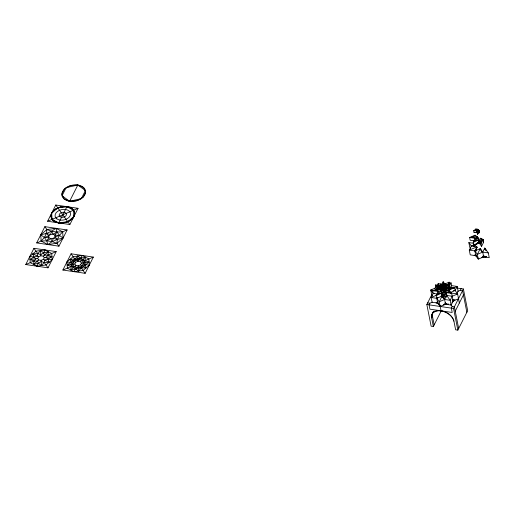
<?xml version="1.0" encoding="UTF-8"?>
<svg xmlns="http://www.w3.org/2000/svg" width="515" height="515" viewBox="0 0 515 515"><rect width="100%" height="100%" fill="white"/><g stroke="black" fill="none" stroke-linecap="round" stroke-linejoin="round"><path stroke-width="0.77" d="M444.664 286.495L443.879 286.301A0.953 0.644 -11.2 0 0 442.552 286.475L441.967 286.417L441.735 287.679L441.651 287.248A0.953 0.695 -3.4 0 1 442.456 286.437L442.971 284.37L443.969 286.733A1.757 0.38 67 0 0 443.486 286.99A1.757 1.185 -11.2 0 0 441.613 287.505M445.147 287.434L444.046 286.456L445.275 284.705L443.106 286.16A0.953 0.541 -62.1 0 1 443.879 286.301A0.953 0.644 -11.2 0 1 444.175 286.295M444.49 286.372L443.795 286.005L444.355 286.321L443.524 286.392L443.576 287.428A3.245 1.526 49.5 0 0 442.095 287.203M446.556 295.101L446.537 295.526A3.251 2.195 -11.2 0 1 446.344 295.668M483.54 241.921L483.514 242.353A3.251 2.195 -11.2 0 1 483.321 242.488M442.971 284.37L443.061 285.922L440.737 285.316L442.205 286.926A0.953 0.451 49.5 0 0 441.651 287.248L441.613 286.604L441.896 286.752A0.953 0.451 49.5 0 1 442.456 286.437L442.552 286.475A0.953 0.644 -11.2 0 0 441.651 287.248L442.469 286.179L441.922 286.462L441.722 287.743M441.735 288.806L445.63 288.767L444.728 288.168A0.953 0.644 -11.2 0 1 444.001 288.516C443.595 287.37 444.078 289.308 442.675 288.683A0.953 0.644 -11.2 0 1 442.115 288.632L442.675 288.683A0.953 0.644 -11.2 0 0 444.001 288.516L444.941 288.4M441.168 296.061A3.251 2.195 -11.2 0 0 441.941 296.054L441.934 294.953L441.529 296.054L441.87 294.561M477.656 242.816A3.251 2.195 -11.2 0 0 478.924 242.874L478.911 241.78L478.924 242.874L477.708 242.803M457.185 288.059L463.391 288.979L467.684 310.661L457.861 330.134L455.633 329.806L453.915 321.135A11.993 7.822 26.8 0 0 441.059 310.815L439.224 301.771L442.121 296.028L442.127 294.986M480.347 243.511L479.098 242.855L473.716 245.14L473.163 242.359L478.551 240.074L480.727 238.213L483.089 239.469L483.637 242.25L481.589 246.305L479.098 242.855L479.162 241.432M455.048 299.878A5.993 4.049 -11.2 0 1 453.174 301.018L451.127 305.073L445.559 304.249L444.059 296.704L441.574 293.247L440.904 288.419C445.649 286.121 440.995 288.052 443.383 289.7L445.771 290.943L446.743 295.855L446.492 296.453M44.857 226.664L46.916 229.523C46.653 235.51 42.661 241.451 36.668 242.9L44.857 226.664L67.13 229.96L58.948 246.189L36.668 242.9M58.948 246.189L56.882 243.331C57.146 237.344 61.143 231.409 67.13 229.96M56.219 251.603L33.939 248.307L25.75 264.543L48.03 267.832L56.219 251.603L47.869 255.144L46.009 257.397L48.101 259.122L49.041 262.341L44.168 262.483L41.187 261.517L38.368 263.255L33.552 264.414L34.099 260.996L35.953 258.742L33.861 257.017L29.844 256.425L30.211 262.644L36.887 266.184L45.964 264.974L52.124 259.715L51.751 253.496L45.075 249.955L35.999 251.166L29.844 256.425M47.869 255.144L48.416 251.726L43.601 252.884L40.782 254.622L37.801 253.657L32.921 253.798L33.861 257.017L30.031 259.534L34.099 260.996L37.576 260.983L38.368 263.255L41.425 265.579L44.168 262.483L44.683 260.03L48.101 259.122L51.938 256.605L47.869 255.144L44.393 255.157L43.601 252.884L40.537 250.56L37.801 253.657L37.286 256.11L33.861 257.017M70.677 269.899L71.225 266.48L70.993 262.502L70.053 259.283L74.926 259.142L85.548 257.21L84.994 260.635L85.233 264.607L86.172 267.832L81.299 267.967L70.677 269.899L75.872 265.47L78.248 265.817L80.54 264.845L81.415 263.114L89.069 262.09L84.994 260.635L80.726 258.369L77.668 256.045L74.926 259.142L67.156 265.019L71.225 266.48L75.493 268.746L78.557 271.064L81.299 267.967L89.069 262.09M441.471 287.64L443.048 286.971L443.132 286.443L443.486 286.99A1.757 1.185 -11.2 0 1 444.149 286.816M441.709 286.887L441.651 287.248L442.469 286.179L440.904 288.419C442.681 284.962 443.563 289.816 441.085 289.346L441.999 288.58M475.796 251.436L476.909 246.865L471.334 246.041L468.85 242.591L473.575 243.286M442.54 287.769L442.057 287.505L442.54 287.769L442.147 287.827L442.565 288.007L442.43 288.696L442.507 287.351L441.883 287.64M71.07 253.792L93.344 257.088L85.155 273.317L62.882 270.027L71.07 253.792L74.926 259.142L74.411 261.594L70.993 262.502L66.976 261.91L67.343 268.128L74.018 271.675L83.095 270.459L89.249 265.199L88.883 258.981L82.207 255.44L73.13 256.657L66.976 261.91M85.155 273.317L81.299 267.967L81.808 265.515L85.233 264.607L89.249 265.199M443.524 290.621L443.312 291.529L443.357 290.196L443.312 291.529L443.75 291.393A1.757 1.185 -11.2 0 0 444.69 291.342L443.75 291.393A1.757 1.185 -11.2 0 1 443.222 291.548M444.838 291.554L443.75 291.393L441.574 293.247L438.362 293.679L437.898 289.778L440.074 287.917L441.703 288.155L440.074 287.917L439.34 286.907L440.917 286.237L440.789 284.035L442.552 286.475L443.679 286.224L443.119 285.902L443.808 286.025M441.574 291.2A1.757 1.185 -11.2 0 1 441.439 291.052L441.529 290.325M439.816 289.308L438.046 288.368L437.711 286.668L440.917 286.237L440.737 285.316C442.243 287.029 442.868 285.638 441.67 287.074C441.915 288.355 442.063 285.568 442.591 287.029L443.132 286.443L441.555 287.113L441.773 287.376L442.192 286.565L441.555 287.113L442.971 286.488M442.54 286.314L443.441 285.98L443.106 286.16A0.953 0.451 49.5 0 0 442.552 286.475L443.119 285.902L443.447 286.192M477.476 229.986L477.212 229.613L477.36 230.398L477.045 229.993L477.476 229.986L477.54 229.201L475.905 228.956L473.729 230.817L474.064 232.523L477.276 232.091L476.871 231.988L477.231 231.299M442.591 287.029L442.166 286.617L441.967 287.273L441.645 287.067M441.761 287.608A0.953 0.541 -62.1 0 1 442.205 286.926L441.58 287.216A0.953 0.695 -3.4 0 1 442.205 286.926L441.773 287.376M441.754 286.868L442.456 286.437M441.11 296.061L442.057 295.687L442.256 296.099A3.251 2.195 -11.2 0 0 442.681 296.26M479.04 242.514L478.924 242.874L478.371 240.099M453.915 321.135C452.357 315.412 446.64 311.813 441.059 310.815A11.993 7.822 26.8 0 0 431.634 317.845L431.57 315.656L433.089 312.103A11.993 7.822 26.8 0 0 432.458 316.223L431.634 317.845L433.353 326.516L431.126 326.188L426.832 304.507L431.744 294.767M431.57 315.656L433.089 312.103M442.43 288.696L442.597 288.252M443.814 288.645L443.911 287.949M443.949 289.282L443.788 286.952L446.318 286.173L446.499 287.093L445.443 287.531M478.396 230.707L479.002 230.829L478.602 230.154L478.203 230.366L478.519 229.716L473.729 230.817L477.54 229.201L476.935 230.385L477.405 234.293L479.581 232.432L479.246 230.726L478.519 229.716L477.07 232.587L479.246 230.726L477.669 231.396L476.935 230.385L475.306 230.147L475.905 228.956M484.621 249.06L484.782 248.03L482.735 252.086L483.682 256.856L489.25 257.68L488.304 252.91L484.782 248.03M443.325 288.677L443.833 291.825L443.286 292.385M47.586 221.257L55.775 205.022L78.048 208.318L69.86 224.546L47.586 221.257L78.048 208.318M30.031 259.534L37.679 258.511L38.554 256.779L40.846 255.807L43.221 256.155L44.284 257.629L51.938 256.605M36.887 266.184L38.368 263.255M43.601 252.884L45.075 249.955M58.723 222.898L66.911 206.67C71.476 206.901 76.574 211.717 73.954 216.429C69.989 225.28 47.889 226.098 51.68 213.139C55.704 206.476 65.431 204.783 71.933 208.581A11.993 8.098 -11.2 0 1 74.514 212.154L73.954 216.429L70.42 220.272A11.993 8.098 -11.2 0 1 64.839 222.635L58.723 222.898L53.702 220.993A11.993 8.098 -11.2 0 1 51.127 217.42L51.68 213.139L55.221 209.302A11.993 8.098 -11.2 0 1 60.796 206.933L66.911 206.67L73.587 210.21L74.675 213.204A11.993 8.098 -11.2 0 1 71.54 219.409L67.8 221.688L63.3 222.911A11.993 8.098 -11.2 0 1 54.77 221.656L52.047 219.358L50.959 216.371A11.993 8.098 -11.2 0 1 54.094 210.159L57.835 207.886L62.334 206.657A11.993 8.098 -11.2 0 1 70.864 207.918L73.587 210.21L73.954 216.429L67.8 221.688L58.723 222.898L52.047 219.358L51.68 213.139L57.835 207.886L66.911 206.67M69.641 201.262L77.829 185.027L83.597 187.544L85.593 192.204L83.063 197.219L76.973 200.676L69.641 201.262L63.873 198.745L61.877 194.084L64.407 189.069L70.497 185.612L77.829 185.027L85.426 190.511L81.338 198.629L69.641 201.262L62.045 195.777L66.139 187.66L77.829 185.027M37.679 258.511L38.741 259.985L41.116 260.332L43.415 259.36L44.284 257.629M67.156 265.019L74.81 263.995L75.686 262.27L77.977 261.292L80.353 261.646L81.415 263.114M74.018 271.675L75.493 268.746L78.319 267.002L81.299 267.967M74.926 259.142L77.907 260.114L80.726 258.369L82.207 255.44M434.815 288.683L435.838 286.649M439.334 288.2L432.664 290.66L433.212 293.434L431.164 297.496L432.111 302.266L437.679 303.09L438.51 303.901L437.641 301.887L437.679 303.09L440.171 306.541L445.559 304.249A5.993 4.049 -11.2 0 0 448.308 304.185M437.132 285.671L438.156 283.643L442.134 284.228M432.433 302.131L429.883 303.213L429.059 304.835L429.922 309.174L452.196 312.463L451.34 308.125L452.157 306.502L450.921 304.79M442.404 286.198L439.887 286.997L440.074 287.917L439.475 289.108L441.104 289.346L442.681 288.677L443.409 289.688L445.044 289.926L445.642 288.741L447.22 288.072L446.492 287.061L447.091 285.87L445.456 285.632L444.728 284.621L443.151 285.291L445.327 283.43L445.668 285.136L448.874 284.705L449.003 286.907L447.374 288.297M440.917 286.237L443.177 281.686L445.668 285.136L451.05 282.844L451.603 285.625L450.58 287.653M444.162 285.741L445.327 283.43L445.456 285.632L448.668 285.201L449.003 286.907L451.365 288.155L449.189 290.016L445.977 290.447A1.757 1.185 -11.2 0 1 445.713 290.801M438.413 303.831A5.993 4.049 -11.2 0 1 437.679 303.09L436.186 295.539L441.574 293.247L442.173 292.063M443.376 298.391A5.993 1.307 67 0 0 442.205 296.466L441.233 291.548C443.814 290.595 443.351 287.531 444.799 288.091M432.272 313.725L434.229 311.111M448.024 284.325L449.112 282.175L449.943 283.327M445.321 289.475L445.771 290.743L446.363 290.235L445.758 289.675L446.106 292.642L444.059 296.704L443.75 291.393A1.757 0.605 -81.6 0 1 443.698 290.724M447.953 287.351L449.003 286.907L451.05 282.844L447.85 285.58M440.171 306.541L440.743 305.401M446.408 293.956L446.66 295.423L444.612 299.479L439.224 301.771L436.739 298.32L431.164 297.496L436.707 295.14M433.353 326.516L441.291 310.777M476.536 256.431A5.993 4.049 -11.2 0 1 475.802 255.691L474.862 250.921L476.909 246.865L469.287 250.097L470.234 254.867L475.802 255.691L476.632 256.509L475.763 254.494L475.802 255.691L478.293 259.142L483.682 256.856A5.993 4.049 -11.2 0 0 486.43 256.785M459.341 303.052L457.616 293.962L452.228 296.247L450.181 300.303L451.127 305.073M450.413 292.507L455.125 290.505L457.172 286.449L451.603 285.625M457.095 293.247L458.118 291.22L457.172 286.449L453.709 287.924M457.796 291.355L460.346 290.273L461.163 288.651M478.86 258.021L478.293 259.142L477.353 254.371L474.862 250.921L469.287 250.097L471.334 246.041L476.723 243.756L476.806 244.187A5.993 4.223 -35.8 0 0 473.639 246.556M457.861 330.134L453.567 308.459L463.391 288.979M455.247 311.169L463.436 294.941M442.089 287.937L442.565 288.007L442.198 288.658L442.507 287.351A0.953 0.695 -2.5 0 0 441.902 287.615M441.432 290.698L441.683 291.29L441.439 291.052A1.757 0.605 -81.6 0 1 441.394 290.254L441.04 290.949L440.705 290.769M444.709 286.533A0.953 0.695 -3.4 0 0 443.782 286.256L444.677 285.896L445.378 286.289L443.203 288.78L442.462 287.119L437.711 286.668L440.074 287.917M444.451 286.971L444.091 286.694A0.953 0.444 50 0 1 444.593 287.132M441.149 288.394L437.898 289.778L441.104 289.346L441.831 290.357L443.409 289.688L443.84 288.123M444.381 286.289L443.524 286.392L444.374 286.791L443.048 286.971L443.28 286.514M441.857 286.752L443.486 286.99A1.757 0.605 -81.6 0 0 442.636 286.913L442.552 286.475M444.278 287.557C443.544 287.383 443.666 286.913 445.443 287.846L446.067 290.878M443.383 289.7L443.132 287.222L445.443 287.846L444.046 286.456L446.318 286.173L443.009 285.014L442.366 285.555L442.636 286.913L442.224 286.894L442.636 286.913A1.757 1.146 26.8 0 0 441.593 287.087M444.207 286.649A1.757 1.236 -35.8 0 0 443.969 286.733C444.664 286.186 443.145 286.282 443.969 286.733L444.381 286.604M478.699 232.632L479.491 232.072L479.188 231.241A1.757 0.38 67 0 1 479.581 232.432L478.532 232.877M477.128 236.72A3.245 1.526 49.5 0 1 477.476 236.874L476.446 238.123A3.245 1.841 -62.1 0 1 477.476 236.874L475.03 235.194L469.641 237.479L470.195 240.26L474.173 240.846M452.453 302.041L454.481 300.309L452.865 299.775L453.174 301.018A5.993 4.049 -11.2 0 1 451.964 302.505M62.882 270.027L71.225 266.48L73.085 264.227L70.993 262.502M93.344 257.088L84.994 260.635L83.14 262.882L85.233 264.607M478.686 240.19L478.557 238.954L477.959 238.87L478.422 237.872L475.21 238.303L469.641 237.479L477.386 236.443L475.21 238.303L473.163 242.359L478.422 237.872L479.098 242.855L477.405 243.08M46.916 229.523L40.762 234.782L41.129 241.001L47.805 244.541L56.882 243.331L63.036 238.072L62.669 231.853L55.993 228.312L46.916 229.523L51.59 231.235L57.043 232.04L62.669 231.853M33.552 264.414L38.741 259.985M43.221 256.155L48.416 251.726M80.353 261.646L85.548 257.21M475.03 235.194L472.854 237.048L475.21 238.303L475.339 240.499L478.551 240.074L480.913 241.323L483.089 239.469L481.042 243.524L481.589 246.305M473.716 245.14L474.804 244.213M483.263 241.252L483.637 242.25L483.179 242.559M441.67 285.278L443.306 283.881L445.668 285.136M442.224 286.894L442.803 286.649M441.394 290.254L441.439 291.052L436.186 295.539L438.233 291.477L441.439 291.052A1.757 1.236 -35.8 0 1 441.632 290.112M444.728 286.829L444.915 287.75L448.668 285.201L445.971 286.346M437.827 297.387L436.739 298.32L442.121 296.028L443.37 296.692M450.528 292.913L457.616 293.962L455.125 290.505L454.571 287.731L449.189 290.016L449.318 292.217L446.106 292.642L443.93 294.503L441.574 293.247M445.514 296.402L446.84 295.398A3.251 2.195 -11.2 0 0 447.097 295.346M452.331 301.732L454.571 299.82M443.357 289.057L443.177 288.136L443.821 287.595M445.559 287.209L444.915 287.75L448.848 288.31L449.46 291.406M474.231 245.913L476.806 244.187A5.993 3.908 26.8 0 0 475.989 244.11M476.871 231.988L477.231 231.724M443.048 286.971L443.402 286.707M441.394 290.679L441.04 290.949L441.439 291.052A1.757 1.185 -11.2 0 1 440.679 290.75M443.724 286.031L444.271 286.289L443.634 286.398M442.366 285.555L441.432 285.683L441.464 286.327L440.827 286.868L441.522 287.235L441.548 287.885L442.488 287.763L442.675 288.683A0.953 0.541 -61.5 0 1 443.183 287.454L442.475 288.001L442.044 287.228L443.576 287.428L444.155 287.022M444.091 286.694L444.715 286.565A0.953 0.541 -61.5 0 0 444.091 286.694A0.953 0.695 -2.5 0 1 444.303 286.681M442.932 286.082L443.273 286.037M442.134 288.207L442.475 288.001M446.202 295.732L446.537 295.526L446.112 294.084M443.679 286.224L444.117 286.076M477.225 229.851L477.624 229.632A1.757 0.605 -81.6 0 0 477.328 230.52M476.311 247.67L476.993 247.297A5.993 2.06 -81.6 0 0 475.828 251.217M433.688 312.193L435.722 311.157L438.233 310.687L441.059 310.815M25.75 264.543L34.099 260.996M474.064 232.523L475.12 232.072M474.862 250.921L480.244 248.636L482.735 252.086L488.304 252.91M482.735 252.086L477.353 254.371L480.244 248.636L480.334 249.067A5.993 1.307 67 0 1 481.499 250.998M437.351 289.424L436.108 287.698L430.72 289.984L431.667 294.754L432.497 295.906M445.069 283.894L449.112 282.175M443.273 287.306L443.866 287.228A0.953 0.695 -2.5 0 1 444.188 287.19M458.556 298.732L453.174 301.018A5.993 3.908 26.8 0 0 452.672 299.704M443.872 287.595L444.2 287.46L443.84 287.183A0.953 0.444 50 0 1 444.2 287.46M477.959 238.87L478.506 238.31A3.245 2.382 -3.4 0 0 478.268 238.348M442.044 287.228L442.861 287.853L443.364 287.576M479.15 232.574L479.491 232.072M483.521 255.395A5.993 2.06 -81.6 0 0 483.682 256.856L482.201 257.333L483.373 255.614L483.682 256.856L486.739 256.721M445.398 302.794A5.993 2.06 -81.6 0 0 445.559 304.249L444.078 304.726L445.25 303.013L445.559 304.249L448.617 304.12M444.046 286.604L444.213 286.392A1.757 0.605 -81.6 0 0 443.969 286.733M446.447 294.187L446.84 295.398L447.245 295.295M476.961 236.655A3.245 1.526 49.5 0 0 476.645 236.585L477.476 236.874L477.199 237.157M478.1 238.4L478.506 238.31L478.557 238.954M443.685 287.891A0.953 0.444 50 0 1 444.001 288.516L443.93 288.085M436.108 287.698L435.561 284.917L437.917 286.173L441.13 285.741L440.789 284.035L442.559 284.975M439.887 286.997L442.16 286.694M443.788 286.514L444.13 286.469M444.245 288.464L445.642 288.741L448.848 288.31L446.492 287.061M438.143 289.926L432.664 290.66L438.233 291.477L435.87 290.228L438.046 288.368L439.134 288.529M448.34 288.561L454.571 287.731L449.003 286.907M433.875 290.454L430.72 289.984L433.212 293.434L434.499 293.267M453.2 290.763L455.125 290.505M441.394 293.273L441.941 296.054L444.612 299.479L450.181 300.303L446.66 295.423A3.245 1.526 49.5 0 0 446.222 294.284M444.046 304.455L446.312 304.153M478.203 230.366L478.802 230.456M445.166 287.261L446.499 287.093M41.129 241.001L46.756 240.82L52.208 241.625L56.882 243.331M84.994 260.635L81.525 260.648L80.726 258.369M71.225 266.48L74.701 266.467L75.493 268.746M477.212 229.613L477.624 229.632A1.757 1.236 -35.8 0 0 477.167 229.89M476.105 244.155L476.806 244.187M476.285 247.264L476.993 247.297A5.993 4.223 -35.8 0 0 476.594 247.483M441.522 285.046L442.61 285.207M444.271 286.076L443.19 285.934M441.13 285.741L435.561 284.917L438.04 288.245M460.346 290.273L462.573 290.602L466.867 312.283M439.81 290.808L441.439 291.052M443.434 290.376A1.757 0.38 67 0 1 443.75 291.393L446.106 292.642L451.681 293.466L453.174 301.018A5.993 1.307 67 0 0 452.807 299.582M433.212 293.434L437.19 294.026M446.46 294.773L446.66 295.423L452.228 296.247M427.65 302.884L429.883 303.213M452.157 306.502L454.385 306.831L458.678 328.512M426.832 304.507L453.567 308.459M48.101 259.122L52.124 259.715M443.016 287.621L443.183 287.454A0.953 0.444 50 0 1 443.441 287.64M443.215 287.872L442.675 288.683M443.241 288.117L442.765 288.04L443.1 288.799M444.857 287.563L444.722 287.422A0.953 0.695 -2.5 0 1 444.883 287.653A0.953 0.444 50 0 0 444.715 287.299M475.751 254.668A5.993 4.223 -35.8 0 0 475.802 255.691L474.431 255.343L475.654 254.429L475.802 255.691A5.993 4.049 -11.2 0 1 474.186 255.24M437.628 302.067A5.993 4.223 -35.8 0 0 437.679 303.09L436.308 302.736L437.531 301.829L437.679 303.09A5.993 4.049 -11.2 0 1 436.057 302.633M444.033 286.25L444.194 286.076A0.953 0.541 -62.1 0 0 443.782 286.256L443.846 286.147M442.044 287.093L442.089 286.63M479.941 243.157L479.079 242.52M442.076 295.359L442.256 296.099L442.964 296.331M443.447 286.701L443.924 286.855L443.524 286.392M446.363 290.235L445.887 290.08L451.681 293.466L449.189 290.016L447.554 289.771L445.977 290.447A1.757 1.146 26.8 0 0 445.707 289.868M444.529 289.037L444.947 289.224M437.01 302.736L438.349 303.444M70.053 259.283L75.686 262.27M80.54 264.845L86.172 267.832M32.921 253.798L38.554 256.779M43.415 259.36L49.041 262.341M442.488 287.763L443.177 288.136M481.126 238.851L481.75 239.321M444.458 292.23L444.149 292.024A3.245 1.526 49.5 0 1 444.548 292.301M443.46 286.495L443.924 286.855M485.194 256.934L483.527 255.595L483.682 256.856A5.993 4.049 -11.2 0 1 481.428 257.468M443.705 291.02L444.194 291.413L443.705 290.595L443.75 291.393L443.66 291.026M447.065 304.326L445.404 302.994L445.559 304.249A5.993 4.049 -11.2 0 1 443.306 304.867M442.379 287.1L442.127 286.771L441.967 287.273L442.134 286.668L442.16 287.17A1.757 0.38 67 0 1 442.16 286.598M441.992 286.694L441.896 286.752M476.658 237.067L476.929 237.441M478.551 240.074L481.042 243.524L480.727 238.213L480.81 238.645A3.245 1.526 49.5 0 1 480.991 238.748M470.62 248.507L469.789 247.361L468.85 242.591M444.001 288.516L445.771 290.943L445.642 288.741M445.378 291.632L446.106 292.642M438.156 283.643L439.919 286.082M55.775 205.022L69.86 224.546M74.81 263.995L75.872 265.47M33.939 248.307L37.801 253.657M44.168 262.483L48.03 267.832M482.851 240.563L483.089 240.904M484.576 249.112A5.993 2.06 -81.6 0 1 484.866 248.462L485.207 248.983M442.881 297.503L442.205 296.466A5.993 2.06 -81.6 0 0 442.057 296.782M444.542 287.299L444.889 287.924M485.542 249.505L486.231 250.766M446.537 294.741L446.84 295.398L446.286 292.617M442.688 288.271L442.874 288.761M446.473 294.348L446.84 295.398M479.053 242.185L479.233 242.926A3.251 2.195 -11.2 0 0 479.658 243.08M446.286 294.426L446.537 295.526L445.99 292.745M482.967 239.572L483.514 242.353L483.437 241.599M476.935 230.385L477.16 231.525M449.312 289.913L449.582 291.303M449.196 290.138L449.473 291.529M445.456 285.632L445.275 284.705L443.737 286.025L443.698 285.381M442.765 289.108L442.681 288.677L441.233 291.548L441.104 289.346M441.703 293.318L442.256 296.099M432.297 315.431L434.171 324.894M479.22 241.207A3.245 1.841 -62.1 0 0 479.098 242.855L478.924 241.844M446.66 295.423L446.589 295.05M442.134 294.831A3.245 1.841 -62.1 0 0 442.121 296.028L441.941 295.018M478.976 242.172L479.098 242.855M441.999 295.346L442.121 296.028M479.105 241.805L479.233 242.926L478.235 238.587A3.245 1.841 -62.1 0 1 478.506 238.31M477.321 232.825L477.405 234.293M443.177 281.686L443.396 285.439M437.917 286.173L438.007 287.634M77.668 256.045L77.977 261.292M78.248 265.817L78.557 271.064M40.537 250.56L40.846 255.807M41.116 260.332L41.425 265.579M443.563 287.267L443.576 287.428A3.245 1.841 -62.1 0 1 444.239 286.984M432.394 314.034L432.458 316.223M441.934 294.953L441.941 296.054M445.166 289.359A1.757 1.146 26.8 0 1 445.552 289.688M445.758 289.675A1.757 0.38 67 0 1 445.977 290.447A1.757 1.185 -11.2 0 0 446.428 290.19M441.606 288.097A0.953 0.644 -11.2 0 1 441.49 287.975M442.346 286.598A1.757 0.38 67 0 1 442.636 286.913M445.192 302.82A5.993 1.307 67 0 1 445.559 304.249M439.044 304.236A5.993 4.049 -11.2 0 1 438.716 304.043M446.183 297.245A5.993 2.06 -81.6 0 1 446.312 296.872M446.447 296.511A5.993 2.06 -81.6 0 1 446.743 295.855M442.939 292.861A3.245 1.841 -62.1 0 1 443.215 292.475M443.364 292.295A3.245 1.841 -62.1 0 1 443.673 291.973M445.919 295.919A3.251 2.195 -11.2 0 1 445.687 296.028M441.413 296.852A5.993 4.223 -35.8 0 1 441.806 296.646M437.679 303.09A5.993 2.06 -81.6 0 1 437.544 302.022M442.198 288.149A3.251 2.195 -11.2 0 1 443.138 287.737M442.134 287.84A0.953 0.541 -61.5 0 1 442.507 287.351M477.154 229.619A1.757 1.146 26.8 0 1 477.624 229.632M477.148 232.072A1.757 1.185 -11.2 0 1 476.909 232.001M478.042 230.482A1.757 1.236 -35.8 0 1 478.602 230.154A1.757 0.38 67 0 1 479.053 230.939M478.474 230.45A1.757 0.605 -81.6 0 1 478.602 230.154M479.581 232.432A1.757 1.185 -11.2 0 1 478.654 232.632M477.238 236.913A3.245 2.382 -3.4 0 1 477.476 236.874M481.351 238.986A3.245 1.526 49.5 0 1 481.705 239.269M482.832 240.511A3.245 1.526 49.5 0 1 482.967 240.705M483.308 241.303A3.245 1.526 49.5 0 1 483.637 242.25M476.581 247.245A5.993 3.908 26.8 0 1 476.993 247.297M475.802 255.691A5.993 2.06 -81.6 0 1 475.667 254.622M477.167 256.837A5.993 4.049 -11.2 0 1 476.839 256.644M480.18 249.382A5.993 2.06 -81.6 0 1 480.334 249.067L481.692 251.372A5.993 1.307 67 0 1 481.885 251.764M483.315 255.427A5.993 1.307 67 0 1 483.682 256.856M484.866 248.462A5.993 1.307 67 0 1 485.252 249.022M485.445 249.337A5.993 1.307 67 0 1 486.038 250.387M51.59 231.235L50.515 234.505L48.796 235.967L44.322 237.441L40.762 234.782L46.324 233.469L51.59 231.235L55.993 228.312L57.043 232.04L59.483 235.413L63.036 238.072L57.474 239.385L52.208 241.625L47.805 244.541L46.756 240.82L44.322 237.441L48.899 237.705L50.76 238.69L53.29 238.348L57.474 239.385L55.002 236.887L54.899 235.155L57.043 232.04L53.039 234.171L50.515 234.505L46.324 233.469L48.796 235.967L48.899 237.705L46.756 240.82L50.76 238.69L52.208 241.625L53.29 238.348L55.002 236.887L59.483 235.413L54.899 235.155L53.039 234.171L51.59 231.235M75.827 260.39L73.001 262.798L73.169 265.656L76.233 267.279L80.398 266.725L83.224 264.311L83.057 261.459L79.992 259.83L75.827 260.39M59.991 216.706A3.714 2.511 -11.2 0 0 66.268 215.296A3.714 2.511 -11.2 0 0 62.193 212.354A3.714 2.511 -11.2 0 0 59.991 216.706M56.85 218.849A7.854 5.305 -11.2 0 0 70.111 215.862A7.854 5.305 -11.2 0 0 61.491 209.644A7.854 5.305 -11.2 0 0 56.85 218.849M68.92 201.133A11.993 8.098 -11.2 0 0 85.535 191.033A11.993 8.098 -11.2 0 0 66.75 187.267A11.993 8.098 -11.2 0 0 68.92 201.133"/></g></svg>
